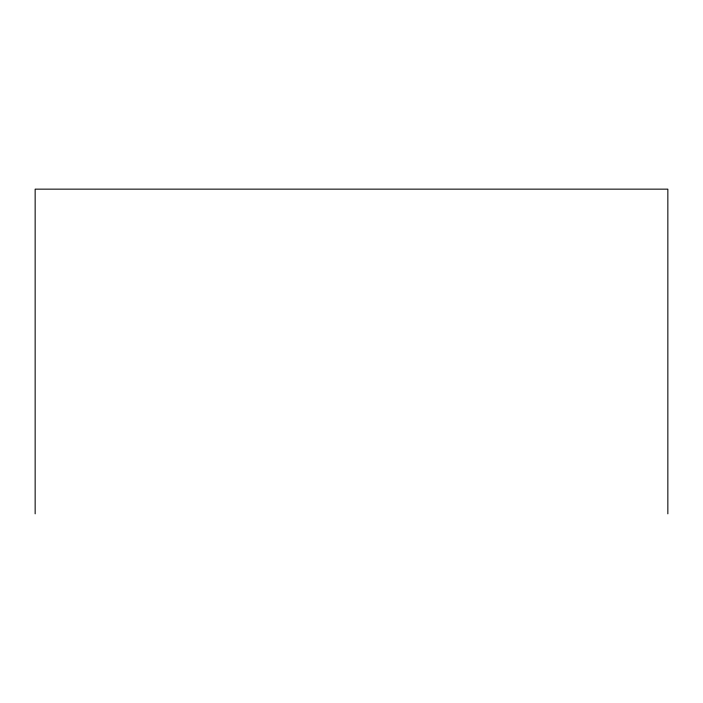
<?xml version="1.0" encoding="UTF-8"?>
<svg xmlns="http://www.w3.org/2000/svg" width="703" height="703" viewBox="0 0 703 703"><rect width="100%" height="100%" fill="white"/><g stroke="black" fill="none" stroke-linecap="round" stroke-linejoin="round"><path stroke-width="1.05" d="M667.85 513.849L667.85 189.151L35.15 189.151L35.15 513.849"/></g></svg>
